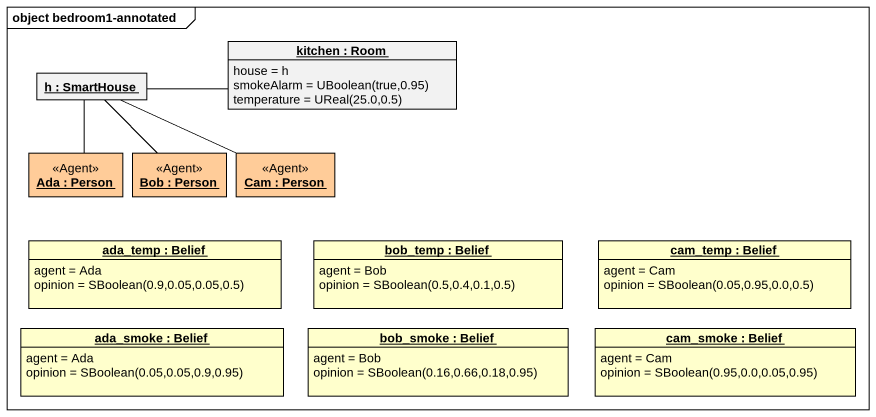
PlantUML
@startuml
mainframe object bedroom1-annotated
hide circle
hide empty members
object "kitchen : Room" as kitchen {
  house = h
  smokeAlarm = UBoolean(true,0.95)
  temperature = UReal(25.0,0.5)
}
object "h : SmartHouse" as h
object "Ada : Person" as Ada <<Agent>> #FFCC99
object "Bob : Person" as Bob <<Agent>> #FFCC99
object "Cam : Person" as Cam <<Agent>> #FFCC99
object "ada_temp : Belief" as ada_temp #FFFFCC {
  agent = Ada
  opinion = SBoolean(0.9,0.05,0.05,0.5)
}
object "bob_temp : Belief" as bob_temp #FFFFCC {
  agent = Bob
  opinion = SBoolean(0.5,0.4,0.1,0.5)
}
object "cam_temp : Belief" as cam_temp #FFFFCC {
  agent = Cam
  opinion = SBoolean(0.05,0.95,0.0,0.5)
}
object "ada_smoke : Belief" as ada_smoke #FFFFCC {
  agent = Ada
  opinion = SBoolean(0.05,0.05,0.9,0.95)
}
object "bob_smoke : Belief" as bob_smoke #FFFFCC {
  agent = Bob
  opinion = SBoolean(0.16,0.66,0.18,0.95)
}
object "cam_smoke : Belief" as cam_smoke #FFFFCC {
  agent = Cam
  opinion = SBoolean(0.95,0.0,0.05,0.95)
}
h -right- kitchen
h -- Ada
h -- Bob
h -right- Cam
@enduml
